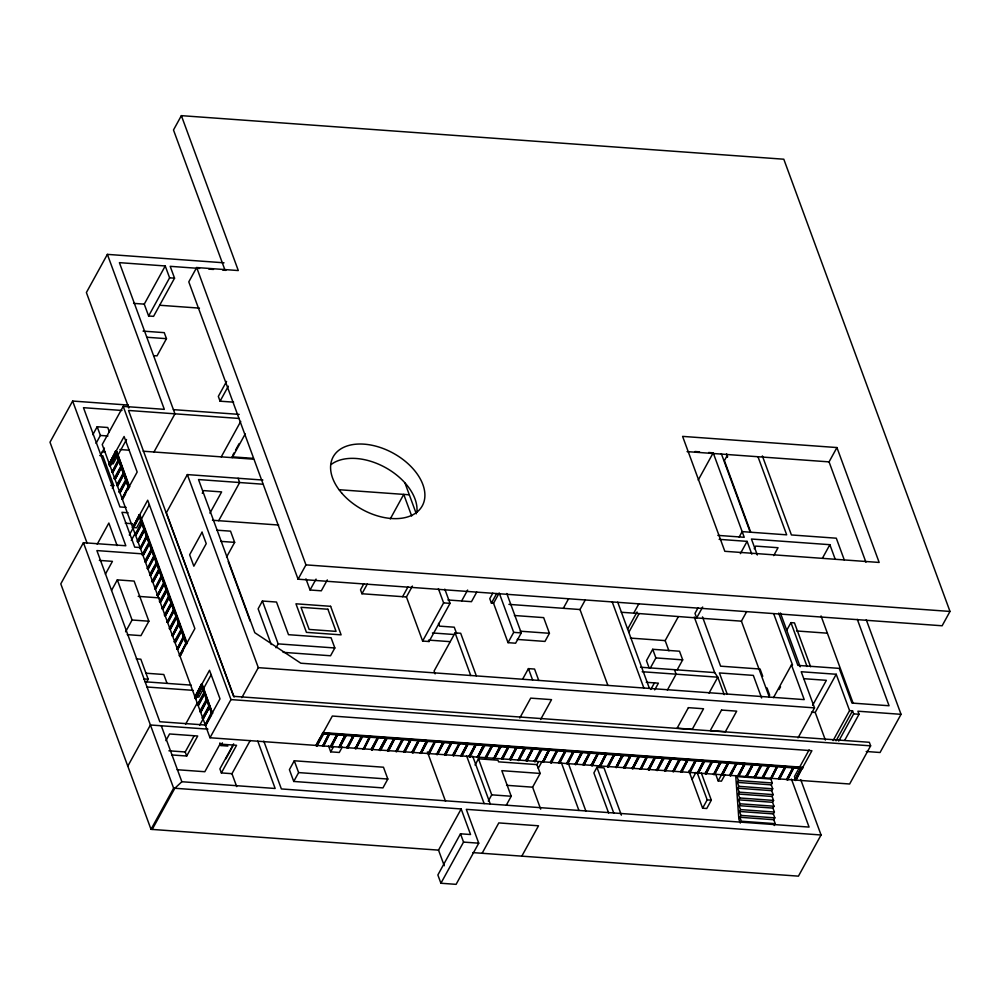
<?xml version="1.0" encoding="UTF-8"?>
<svg xmlns="http://www.w3.org/2000/svg" width="1000" height="1000" viewBox="0 0 1000 1000"><rect width="100%" height="100%" fill="white"/><g stroke="black" fill="none" stroke-linecap="round" stroke-linejoin="round"><path stroke-width="1.5" d="M181.375 115.65L238.3 270.55L196.675 267.538L188.787 281.863L298.075 579.2L942.125 625.775L950 611.438L783.8 159.213L181.375 115.65L173.487 129.987L225.05 270.262M224.013 262.8L107.375 254.375L86.388 292.538L128.837 408.05M128.387 405.075L72.638 401.05L50 442.212L87.088 543.112M199.587 268.45L170.188 266.325L174.55 278.175L153.562 316.35L148.613 315.988L144.262 304.137L165.238 265.963L119.4 262.65L174.95 413.825L153.975 452M148.613 315.988L169.6 277.825L165.238 265.963M92.825 434.675L97.188 426.737L107.762 427.5L109.362 431.85M96.025 443.375L100.388 435.45L97.188 426.737M107.375 254.375L164.325 409.35L123.212 406.375L102.225 444.55L209.988 737.75L849.638 784L870.625 745.837L869.325 742.288L233.6 696.325L128.537 410.462L239.175 418.462M100.787 454.712L104.425 448.113M143.038 331.112L164.262 332.65L166.475 338.675L157.025 355.875L153.988 355.65M109.05 464.225L115.638 452.262L116.45 452.312L109.875 464.275L109.05 464.225L115.575 451.087L116.55 451.15L129.625 486.712L128.375 487.137L121.875 499.113L122.688 499.162L125.612 493.85M109.963 462.225L124.1 436.5L137.175 472.062L122.287 499.137M116.55 451.15L128.825 485.788M109.3 464.9L115.875 452.938L116.7 453L110.363 465.625L109.55 465.562L109.3 464.9L110.125 464.95M109.55 465.562L116.125 453.612L116.938 453.663L110.363 465.625M126.538 439.5L113.138 463.862L108.812 463.55M112.013 472.275L118.588 460.312L119.412 460.375L112.837 472.337L112.013 472.275L118.35 459.65M112.837 472.337L118.425 461.037M114.237 478.312L120.812 466.35L121.625 466.413L115.3 479.038L114.488 478.988L114.237 478.312L115.05 478.375M114.488 478.988L121.062 467.025L121.875 467.088L115.3 479.038M112.312 488.275L113.763 485.625L102.775 455.737L99.763 455.525M72.638 401.05L125.825 545.763L83.425 542.7L60.788 583.862L151.012 829.338L438.525 850.125L461.163 808.962L173.637 788.175L151.012 829.338M116.95 485.688L123.525 473.738L124.338 473.787L117.762 485.75L116.7 485.025L123.275 473.062L124.087 473.125M117.762 485.75L123.362 474.45M119.162 491.725L125.738 479.775L126.562 479.825L120.225 492.463L119.412 492.4L119.162 491.725L119.975 491.788M119.412 492.4L125.988 480.438L126.8 480.5L120.225 492.463M121.875 499.113L128.212 486.475L129.025 486.538M115.575 451.087L128.375 487.137L115.388 451.587M97.212 544.225L108.85 523.05L117.137 545.612M127.812 489.862L129.275 487.212M105.4 574.15L112.438 561.35L99.35 560.4M132.55 528.125L139.125 516.175L139.938 516.225L133.363 528.188L132.55 528.125L139.062 515L140.05 515.062L187.225 643.438L185.975 643.875M132.7 527.487L147.7 500.225L194.875 628.6L179.887 655.863M133.837 526.188L138.963 516.888M140.05 515.062L138.787 515.487L186.05 643.875M129.312 535.037L133.737 526.962M149.375 504.6L136.637 527.775L132.3 527.463M131.287 540.413L135.725 532.35M135.1 535.087L141.675 523.125L142.487 523.188L135.912 535.15L135.1 535.087L141.438 522.463L142.25 522.513M135.912 535.15L141.512 523.85M137.325 541.125L143.9 529.163L144.713 529.225L138.387 541.862L137.562 541.8L137.325 541.125L138.138 541.188M137.562 541.8L144.137 529.837L144.963 529.9L138.387 541.862M111.562 590.35L117.325 579.875L134.125 581.087L148.875 621.213L140.95 635.625L127.212 634.637M226.575 381.413L218.325 396.413L220.075 401.188L233.625 402.163M220.075 401.188L228.325 386.188M140.037 548.513L146.613 536.55L147.425 536.6L140.85 548.562L140.037 548.513L146.363 535.875M140.85 548.562L146.45 537.263M142.25 554.538L148.825 542.587L149.637 542.638L143.312 555.275L142.5 555.212L142.25 554.538L143.062 554.6M142.5 555.212L149.075 543.25L149.887 543.312L143.312 555.275M262.887 480.05L187.35 474.588L166.363 512.762L234.1 697.05M144.963 561.925L151.537 549.963L152.35 550.025L145.775 561.987L144.713 561.25L151.287 549.288L152.113 549.35M145.775 561.987L151.375 550.675M154.088 558.062L148.25 568.688L147.425 568.625L153.763 556M147.425 568.625L154 556.675L154.825 556.725M148.25 568.688L153.837 557.388M149.65 574.663L156.225 562.712L157.037 562.762L150.712 575.4L149.9 575.337L149.65 574.663L150.463 574.725M149.9 575.337L156.475 563.375L157.287 563.438L150.712 575.4M152.113 581.375L158.688 569.412L159.5 569.475L153.175 582.1L152.363 582.05L152.113 581.375L152.925 581.438M152.363 582.05L158.938 570.087L159.75 570.15L153.175 582.1M221.25 456.863L240.738 421.413M125.588 631.788L132.075 620L117.325 579.875M202.262 493.275L203.725 490.613L221.625 491.912L209.938 513.162M154.825 588.75L161.4 576.8L162.213 576.85L155.638 588.812L154.825 588.75L161.15 576.125L161.975 576.188M155.638 588.812L161.238 577.513M232.613 455.5L234.062 452.863M235.512 450.225L239.137 443.638M232.188 457.65L245.238 433.913M157.287 595.462L163.863 583.5L164.688 583.562L158.1 595.525L157.287 595.462L163.625 582.837M158.1 595.525L163.7 584.225M159.512 601.5L166.088 589.538L166.9 589.6L160.575 602.225L159.762 602.175L159.512 601.5L160.325 601.562M159.762 602.175L166.337 590.212L167.15 590.275L160.575 602.225M162.225 608.875L168.8 596.925L169.613 596.975L163.038 608.938L162.225 608.875L168.55 596.25M163.038 608.938L168.637 597.638M164.438 614.913L171.012 602.962L171.825 603.013L165.5 615.65L164.688 615.588L164.438 614.913L165.25 614.975M164.688 615.588L171.262 603.625L172.075 603.688L165.5 615.65M218.675 520.7L239.662 482.525L238.088 478.25M167.15 622.3L173.725 610.337L174.537 610.4L167.963 622.35L167.15 622.3L173.487 609.663M167.963 622.35L173.562 611.05M169.375 628.337L175.95 616.375L176.762 616.438L170.438 629.062L169.613 629L169.375 628.337L170.188 628.387M169.613 629L176.2 617.038L177.013 617.1L170.438 629.062M172.087 635.712L178.663 623.75L179.475 623.812L172.9 635.775L172.087 635.712L178.412 623.075M146.738 681.85L148.175 679.225L140.825 659.212L136.275 658.888M172.9 635.775L178.5 624.475M174.55 642.425L181.125 630.462L181.938 630.525L175.362 642.475L174.3 641.75L180.875 629.788L181.688 629.85M175.362 642.475L180.963 631.175M226.55 557.075L234.65 542.362L230.538 531.163L216.825 530.175M177.013 649.125L183.588 637.163L184.4 637.225L177.825 649.188L177.013 649.125L183.337 636.5M177.825 649.188L183.425 637.888M183.212 650.575L180.3 655.9L179.475 655.837L185.812 643.2L186.625 643.263M179.475 655.837L186.25 643.375L139.062 515M180.3 655.9L181.513 652.562M127.788 766.162L150.425 724.987L207.938 729.15M165.888 740.638L169.562 733.962L197.712 736L186.7 756.025L171.887 754.95M201.438 686.875L195.588 697.513L194.775 697.45L201.3 684.312L202.275 684.388L212.5 713.45L211.525 713.375L201.025 684.812L202.275 684.388M194.938 696.812L209.513 670.288L220.012 698.85L205.438 725.375M194.775 697.45L201.35 685.487M195.162 698.512L201.737 686.55L202.55 686.612L195.975 698.575L195.162 698.512L201.488 685.875M195.975 698.575L201.575 687.262M211.262 674.55L198.863 697.1L196.25 696.9M185.55 724.312L197.225 703.062M197.387 704.55L203.962 692.588L204.775 692.65L198.45 705.275L197.625 705.225L197.387 704.55L198.2 704.613M197.625 705.225L204.2 693.263L205.025 693.312L198.45 705.275M200.1 711.925L206.675 699.963L207.488 700.025L200.912 711.988L199.85 711.263L206.425 699.3L207.237 699.35M200.912 711.988L206.513 700.688M283.062 652.325L330.55 655.763L334.837 647.975L331.075 637.762L288.5 634.688L276.512 602.05L262.4 601.025L258.125 608.812L271.25 644.525M202.312 717.962L208.888 706L209.7 706.062L203.375 718.7L202.562 718.637L202.312 717.962L203.125 718.025M202.562 718.637L209.137 706.675L209.95 706.737L199.625 725.288M186.7 756.025L185.212 751.975L194.025 735.95M211.688 714.775L205.837 725.4L205.025 725.35L211.35 712.712L212.175 712.775M205.025 725.35L211.788 712.875L201.3 684.312M207.05 722.075L208.512 719.412M152.2 829.425L174.838 788.263L181.85 781.737L275.163 788.487L257.762 741.137M209.988 737.75L230.975 699.587L123.212 406.375M298.075 579.2L305.95 564.875L196.675 267.538M241.825 697.65L258.312 667.65L187.35 474.588M227.862 746.062L220.9 745.562L222.387 742.862M276.012 647.775L278.15 643.875L262.4 601.025M327.312 579.913L321.312 590.812L310.05 590L316.05 579.087M233.637 743.875L219.887 768.875L221.375 772.925L231.962 773.688L250.212 740.487M225.825 758.938L233.238 745.438M221.375 772.925L236.562 745.3L220.012 744.1L204.825 771.725L177.125 769.725M390.25 518.938L403.738 494.387L411.675 515.988M363.862 583.75L360.513 589.837L361.962 593.75L406.425 596.962L412.413 586.062M361.962 593.75L367.312 584.012M294.275 760.775L289.4 769.638L293.738 781.45L382.95 787.9L387.825 779.038L383.475 767.225L294.275 760.775L298.612 772.588L293.738 781.45M316.775 743.763L319.7 738.45M795.05 780.387L801.388 767.75L794.812 779.712L795.875 780.45L802.45 767.25L322.875 732.575L322.9 733.875M316.175 745.438L332.337 716.038L811.912 750.713L795.75 780.113M331.938 733.75L322.6 733.075L323.688 733.863L317.113 745.825L316.3 745.763L322.875 732.575M317.587 743.825L323.438 733.2M402.6 596.688L407.962 586.95M322.612 746.225L328.95 733.587L322.612 746.225L323.438 746.287L329.762 733.65M323.438 746.287L329.025 734.987M330.513 746.15L337.088 734.188L337.912 734.237L331.575 746.875L330.513 746.15L331.325 746.2L337.912 734.237M330.763 746.812L337.088 734.188M342.212 747.113L339.275 752.463L330.7 751.85L333.65 746.5M338.913 747.4L345.238 734.775L338.913 747.4L339.725 747.463L346.3 735.5M339.725 747.463L345.325 736.162M346.812 747.325L353.387 735.362L354.2 735.425L347.863 748.05L346.812 747.325L347.625 747.375L354.2 735.425M347.05 747.987L353.387 735.362M362.587 736.675L356.012 748.637L355.2 748.587L361.525 735.95M355.2 748.587L361.775 736.625M356.012 748.637L362.337 736.012M363.35 749.175L369.675 736.538L363.35 749.175L364.162 749.225L370.487 736.6M444.812 589.125L450.037 603.35L429.05 641.525L422.625 641.05L443.612 602.888L438.387 588.663M371.238 749.087L377.825 737.125L378.638 737.188L372.3 749.812L371.488 749.762L377.9 738.512M371.488 749.762L377.825 737.125M379.387 749.675L385.962 737.712L386.775 737.775L380.45 750.413L379.637 750.35L379.387 749.675L380.2 749.737M461.65 600.962L467.638 590.05M379.637 750.35L385.962 737.712M380.45 750.413L387.025 738.45M387.537 750.263L394.113 738.3L394.925 738.363L388.6 751L387.537 750.263L388.35 750.325L394.925 738.363M387.775 750.938L394.113 738.3M476.737 592.112L471.475 601.675L447.925 599.975M476.35 675.913L460.688 633.275L455.075 632.875L434.087 671.05L435.125 673.888M403.312 739.625L396.737 751.587L395.925 751.525L402.25 738.9M395.925 751.525L402.5 739.562M396.737 751.587L403.075 738.95M403.825 751.45L410.4 739.488L411.213 739.538L404.888 752.175L403.825 751.45L404.637 751.5L411.213 739.538M404.075 752.113L410.4 739.488M492.775 593.175L489.762 598.638L491.413 603.112L493.55 603.263L499.212 592.975L513.688 632.362L508.025 642.663L515.612 643.213L521.275 632.913L506.8 593.513M491.413 603.112L496.675 593.55M411.975 752.038L418.55 740.075L419.363 740.125L413.038 752.763L411.975 752.038L412.788 752.087L419.363 740.125M412.212 752.7L418.55 740.075M420.363 753.288L426.688 740.662L420.363 753.288L421.175 753.35L427.75 741.388M421.175 753.35L426.775 742.05M428.263 753.213L434.837 741.25L435.65 741.312L429.325 753.938L428.263 753.213L429.325 753.938M428.512 753.888L434.837 741.25M444.05 742.575L437.463 754.525L436.65 754.475L442.987 741.838M436.65 754.475L443.225 742.513M437.463 754.525L443.062 743.225M444.55 754.388L451.125 742.425L451.938 742.487L445.613 755.125L444.55 754.388L445.363 754.45L451.938 742.487M444.8 755.062L451.125 742.425M452.7 754.975L459.275 743.012L460.087 743.075L453.762 755.713L452.7 754.975L453.512 755.037L460.087 743.075M452.95 755.65L459.525 743.688M460.838 755.562L467.425 743.6L468.237 743.662L461.9 756.3L460.838 755.562L461.662 755.625L468.237 743.662M461.087 756.237L467.425 743.6M468.988 756.15L475.562 744.2L476.375 744.25L470.05 756.888L468.988 756.15L469.8 756.213L476.375 744.25M469.237 756.825L475.562 744.2M477.375 757.412L483.713 744.788L477.375 757.412L478.2 757.475L484.775 745.512M478.2 757.475L484.525 744.837L473.638 743.988M475.037 765.05L478.475 758.812L497.975 760.225L498.575 761.838L536.925 764.613L538.35 762.013M522.762 678.925L528.425 668.625L534.562 669.062L538.737 680.413M514.388 615.5L543.663 617.625L549.425 633.3L544.963 641.425L517.225 639.425M563.325 608.312L568.575 598.775M485.275 757.337L491.85 745.375L492.675 745.438L486.337 758.062L485.525 758L491.938 746.762M485.525 758L491.85 745.375M501.062 746.688L494.487 758.65L493.675 758.6L500 745.962M493.675 758.6L500.25 746.637M494.487 758.65L500.087 747.35M519.788 717.987L530.712 698.125L551.538 699.638L540.612 719.5M607.875 685.362L580 609.525L585.25 599.975M501.575 758.512L508.15 746.55L508.963 746.612L502.638 759.237L501.575 758.512L502.388 758.575L508.963 746.612M461.163 808.962L470.55 834.525L460.5 833.8L437.863 874.963L440.913 883.25L456.1 884.35L478.738 843.188L466.3 809.338L821.062 834.987L800.738 779.663M501.812 759.188L508.15 746.55M440.913 883.25L463.537 842.087L460.5 833.8M509.712 759.1L516.287 747.138L517.112 747.2L510.775 759.825L509.712 759.1L510.525 759.163L517.112 747.2M509.963 759.775L516.287 747.138M488.288 801.087L491.725 794.837L478.475 758.812M518.112 760.362L524.438 747.725L518.112 760.362L518.925 760.425L525.5 748.462M518.925 760.425L524.525 749.112M526.013 760.275L532.587 748.312L533.4 748.375L527.062 761.012L526.013 760.275L526.825 760.337L533.4 748.375M526.25 760.95L532.587 748.312M506.413 805L511.213 796.25L501.812 770.662L540.163 773.438L536.925 764.613M482.113 853.288L498.8 822.913L538.513 825.788L521.812 856.15M541.788 749.638L535.212 761.6L534.4 761.538L540.725 748.913M534.4 761.538L540.975 749.575M535.212 761.6L541.538 748.962M538.263 768.275L541.862 761.75M542.55 762.125L548.875 749.5L542.55 762.125L543.362 762.188L549.688 749.55M543.362 762.188L548.962 750.888M698.213 480.1L713.2 452.837L708.637 452.512M540.688 809.15L532.612 787.175L540.163 773.438M550.45 762.05L557.025 750.088L557.837 750.138L551.5 762.775L550.688 762.712L557.1 751.475M550.688 762.712L557.025 750.088M621.263 612.25L633.713 613.15L638.962 603.6M627.575 629.237L637.062 611.975M628.75 632.45L638.975 613.862M727.4 455.163L724.4 460.625L750.675 532.137M558.587 762.638L565.163 750.675L565.975 750.738L559.65 763.363L558.587 762.638L559.4 762.688L565.975 750.738M558.837 763.3L565.163 750.675M566.737 763.225L573.312 751.263L574.125 751.325L567.8 763.95L566.737 763.225L567.55 763.288L574.125 751.325M566.987 763.9L573.312 751.263M582.513 752.575L575.938 764.538L575.125 764.488L581.45 751.85M575.125 764.488L581.7 752.525M575.938 764.538L582.275 751.912M583.025 764.4L589.6 752.438L590.413 752.5L584.087 765.138L583.025 764.4L583.837 764.463L590.413 752.5M583.275 765.075L589.6 752.438M677.125 669.975L682.688 659.862L679.513 651.225L652.712 649.287L646.462 660.65L649.112 667.862M591.175 764.987L597.75 753.025L598.562 753.088L592.238 765.725L591.175 764.987L591.987 765.05L598.562 753.088M591.413 765.662L597.75 753.025M668.95 650.863L665.175 640.612L678.325 616.712M650.337 668.037L655.888 657.925L652.712 649.287M621.375 815.15L604 767.875L596.95 767.362L593.888 772.913L608.638 813.025M599.562 766.25L605.887 753.612L599.562 766.25L600.375 766.312L606.712 753.675M600.375 766.312L605.975 755.013M607.463 766.162L614.038 754.212L614.85 754.262L608.525 766.9L607.712 766.838L614.125 755.6M607.712 766.838L614.038 754.212M650.825 689.438L654.525 682.712M697.987 607.938L694.987 613.387L696.663 617.938L741.413 621.163L746.663 611.625M654.7 689.9L658.4 683.175L646.225 682.288M739.163 537.062L742.15 531.613L786.688 534.837L758.125 457.137M702.663 607.025L696.663 617.938L633.713 613.15M615.85 767.425L622.188 754.8L615.85 767.425L616.663 767.487L623.25 755.525M616.663 767.487L623 754.85M740.362 553.638L747.1 541.362L719.125 539.338M623.75 767.35L630.325 755.387L631.138 755.45L624.812 768.075L623.75 767.35L624.562 767.4L631.138 755.45M624 768.012L630.325 755.387M667.362 690.113L676.125 674.175L674.475 669.688M639.538 756.7L632.962 768.662L632.15 768.6L638.475 755.975M632.15 768.6L638.725 756.65M632.962 768.662L639.288 756.038M754.225 548.737L755.675 546.1L778.05 547.712L773.7 555.625M640.288 769.2L646.625 756.562L640.288 769.2L641.1 769.25L647.438 756.625M641.1 769.25L646.7 757.95M648.188 769.112L654.762 757.15L655.575 757.212L649.25 769.837L648.188 769.112L649 769.175L655.575 757.212M648.438 769.788L654.762 757.15M656.587 770.375L662.913 757.738L656.587 770.375L657.4 770.438L663.975 758.475M657.4 770.438L663 759.125M865.938 562.238L829.062 461.875L836.938 447.55L682.6 436.388L724.825 551.3L879.163 562.45L836.938 447.55M664.475 770.288L671.05 758.325L671.875 758.388L665.537 771.025L664.475 770.288L665.3 770.35L671.875 758.388M664.725 770.962L671.05 758.325M709.038 693.125L717.8 677.188L714.688 672.588L694.262 617M680.263 759.65L673.688 771.612L672.875 771.55L679.2 758.925M672.875 771.55L679.45 759.587M673.688 771.612L680.013 758.975M680.775 771.475L687.35 759.513L688.162 759.562L681.838 772.2L680.775 771.475L681.587 771.525L688.162 759.562M681.012 772.138L687.35 759.513M688.913 772.062L695.487 760.1L696.312 760.15L689.975 772.788L688.913 772.062L689.737 772.113L696.312 760.15M689.163 772.725L695.487 760.1M692.062 779.5L695.987 772.375M697.312 773.312L703.637 760.688L697.312 773.312L698.125 773.375L704.7 761.413M698.125 773.375L703.725 762.075M822.375 558.325L829.875 544.688L751.438 539.025L757.312 555M705.212 773.238L711.787 761.275L712.6 761.338L706.275 773.962L705.45 773.913L711.862 762.663M705.45 773.913L711.787 761.275M786.75 630.25L790.938 622.638L794.475 622.888L810.6 666.762M720.987 762.588L714.412 774.55L713.6 774.5L719.925 761.862M713.6 774.5L720.175 762.537M714.412 774.55L720.738 761.925M701.3 772.925L711.325 800.175L706.75 808.5L702.613 808.2L707.188 799.875L697.163 772.625M721.5 774.412L728.075 762.45L728.888 762.513L722.562 775.138L721.5 774.412L722.312 774.475L728.888 762.513M725.088 774.525L721.438 781.162L718.162 780.925L721.812 774.287M721.75 775.088L728.075 762.45M729.65 775L736.225 763.037L737.038 763.1L730.7 775.738L729.65 775L730.462 775.062L737.038 763.1M729.887 775.675L736.462 763.713M773.487 697.638L791.475 664.912L792.537 665L773.7 613.75M779.05 689.538L780.55 686.812M737.788 775.588L744.362 763.625L745.175 763.688L738.85 776.325L737.788 775.588L738.6 775.65L745.175 763.688M738.037 776.263L744.362 763.625M770.85 779.038L772.3 782.975L771.263 784.85L772.712 788.8L771.688 790.662L773.138 794.613L772.113 796.475L773.562 800.425L772.537 802.288L773.988 806.237L772.95 808.1L774.4 812.05L773.375 813.913L774.825 817.862L773.8 819.725L775.25 823.675L741.35 821.225L739.9 817.275L740.925 815.413L739.475 811.462L740.5 809.6L739.05 805.65L740.075 803.787L738.625 799.837L739.663 797.975L738.213 794.025L739.237 792.163L737.788 788.213L738.812 786.338L737.362 782.4L738.388 780.525L736.938 776.587L770.85 779.038L771.875 777.163M745.938 776.175L752.513 764.225L753.325 764.275L747 776.912L745.938 776.175L746.75 776.237L753.325 764.275M746.188 776.85L752.513 764.225M761.712 765.537L755.138 777.5L754.325 777.438L760.662 764.812M754.325 777.438L760.9 765.475M755.138 777.5L761.475 764.862M762.225 777.362L768.8 765.4L769.613 765.462L763.288 778.088L762.475 778.025L768.888 766.787M762.475 778.025L768.8 765.4M777.763 766.05L771.438 778.675L770.612 778.612L776.95 765.987M770.612 778.612L777.2 766.663M771.438 778.675L777.025 767.375M812.6 705.387L826.375 680.325L804 678.7M798.025 737.862L814.513 707.875L801.225 671.737L836.213 674.262L849.575 710.6L833.088 740.6M778.512 778.538L785.088 766.575L785.913 766.637L779.575 779.262L778.512 778.538L779.338 778.6L785.913 766.637M825.375 740.05L815.225 712.438L836.213 674.262M778.763 779.212L785.088 766.575M786.663 779.125L793.238 767.163L794.05 767.225L787.725 779.85L786.663 779.125L787.475 779.188L794.05 767.225M786.912 779.8L793.238 767.163M809.137 749.837L794.45 776.562L795.875 780.45M322.875 733.812L802.475 768.55L802.45 767.25M797.087 777.113L798.55 774.463M774.225 825.537L775.25 823.675M836.062 740.812L852.55 710.812L849.575 710.6M838.725 741.087L853.675 713.875L852.55 710.812M844.812 740.113L859.025 714.262L857.9 711.2L901.038 714.325L866.263 619.712M821.062 834.987L798.438 876.15L472.887 852.613M901.038 714.325L880.05 752.5L866.188 751.488M208.863 269.113L213.512 269.45M222.787 270.125L225.888 270.35M169.6 277.825L174.55 278.175M133.562 303.363L144.262 304.137M159.863 305.262L199.462 308.125M146.762 337.25L166.475 338.675M173.412 409.637L239.175 414.387M694.95 451.525L699.513 451.85M121.975 410.475L83.475 407.688L119.95 506.938L126.112 507.375M687.062 451.613L829.062 461.875M100.388 435.45L107.95 435.988M231.887 456.812L253.2 458.363M119.925 449.538L129.213 450.2M143.138 451.213L253.5 459.188M102.188 451.838L105.188 452.062M111.775 471.6L112.587 471.662M262.75 484.2L198.512 479.55L254.8 632.7L300.825 663.213L804.225 699.613L791.475 664.912M339.188 489.725L409.312 494.8M116.7 485.025L117.513 485.075M110.75 485.412L113.763 485.625M128.65 486.637L129.625 486.712M717.85 535.375L744.237 537.288L713.2 452.837M121.638 498.438L122.45 498.5M128.088 512.762L121.925 512.312L134.725 547.15L140.887 547.587M212.475 520.25L278.688 525.037M125.237 523.2L132.7 523.737M134.85 534.425L135.675 534.475M220.938 541.375L234.65 542.362M139.787 547.837L140.6 547.9M305.95 564.875L950 611.438M143.138 553.913L96.888 550.575L159.8 721.725L206.075 725.075M144.713 561.25L145.538 561.312M147.188 567.962L148 568.025M508.913 604.375L580 609.525M443.612 602.888L450.037 603.35M796.475 630.95L827.375 633.188M154.575 588.088L155.387 588.138M157.05 594.788L157.863 594.85M138.2 596.362L159.2 597.875M630.375 638.088L665.175 640.612M520.15 631.188L549.425 633.3M513.688 632.362L521.275 632.913M161.975 608.212L162.787 608.263M432.45 632.95L453.975 634.5M430.062 640.2L450.05 641.65M166.9 621.625L167.725 621.688M132.075 620L148.875 621.213M655.888 657.925L682.688 659.862M640.525 667.225L714.688 672.588M171.838 635.037L172.65 635.1M278.15 643.875L334.837 647.975M642.175 671.725L717.8 677.188L724.212 694.65M174.3 641.75L175.113 641.812M186.25 643.375L187.225 643.438M176.762 648.462L177.587 648.512M179.237 655.163L180.05 655.225M258.312 667.65L814.513 707.875M853.675 713.875L859.025 714.262M811.475 712.163L815.225 712.438M145.688 673.188L163.787 674.5L166.938 683.075M143.637 678.9L148.175 679.225M145.125 681.8L191.137 685.125M147.037 687.013L193.062 690.337M194.525 696.787L195.588 697.513M230.975 699.587L870.625 745.837M194.913 697.837L195.738 697.9M199.85 711.263L200.662 711.312M211.788 712.875L212.775 712.95M335.05 733.975L345.95 734.762M349.075 734.987L359.963 735.775M363.088 736L373.988 736.787M377.1 737.013L386.438 737.688M391.112 738.025L402.013 738.812M405.125 739.038L416.025 739.825M419.137 740.05L426.925 740.612M433.15 741.062L442.488 741.737M445.613 741.963L456.512 742.75M459.625 742.975L470.525 743.763M487.65 745L498.55 745.788M501.662 746.012L511 746.688M515.675 747.025L525.013 747.7M528.125 747.925L539.025 748.713M542.15 748.95L553.05 749.737M556.163 749.963L567.062 750.75M570.175 750.975L581.075 751.762M584.188 751.988L595.087 752.775M598.2 753L609.1 753.787M612.212 754.013L623.112 754.8M626.225 755.025L637.125 755.812M640.238 756.038L651.137 756.825M654.25 757.05L663.6 757.725M668.263 758.062L677.613 758.737M680.725 758.962L691.625 759.75M694.737 759.975L704.075 760.65M708.75 760.987L719.65 761.775M722.763 762L733.662 762.788M736.775 763.012L746.125 763.688M750.788 764.025L760.138 764.7M763.25 764.925L774.15 765.713M777.262 765.95L788.162 766.737M791.275 766.963L802.175 767.75M204.775 724.675L205.588 724.737M323.175 733.375L802.738 768.05M322.375 745.55L323.188 745.612M338.663 746.737L339.475 746.787M354.95 747.913L355.763 747.975M363.1 748.5L364.162 749.225M395.675 750.85L396.5 750.913M420.112 752.625L420.925 752.675M436.413 753.8L437.225 753.863M477.137 756.75L477.95 756.8M493.425 757.925L494.237 757.987M517.863 759.688L518.675 759.75M534.15 760.863L534.963 760.925M542.3 761.462L543.112 761.513M574.875 763.812L575.7 763.875M599.312 765.575L600.125 765.638M615.612 766.762L616.425 766.812M631.9 767.938L632.712 768M640.05 768.525L640.863 768.587M656.338 769.7L657.15 769.762M672.625 770.875L673.438 770.938M697.062 772.65L697.875 772.7M713.35 773.825L714.163 773.888M754.075 776.775L754.9 776.825M770.375 777.95L771.188 778.012M794.812 779.712L795.625 779.775M738.388 780.525L772.3 782.975M737.362 782.4L771.263 784.85M738.812 786.338L772.712 788.8M737.788 788.213L771.688 790.662M168.912 750.8L185.212 751.975M739.237 792.163L773.138 794.613M738.213 794.025L772.113 796.475M739.663 797.975L773.562 800.425M738.625 799.837L772.537 802.288M506.538 785.3L532.612 787.175M707.188 799.875L711.325 800.175M740.075 803.787L773.988 806.237M298.612 772.588L387.825 779.038M739.05 805.65L772.95 808.1M740.5 809.6L774.4 812.05M739.475 811.462L773.375 813.913M491.725 794.837L511.213 796.25M740.925 815.413L774.825 817.862M739.9 817.275L773.8 819.725M463.537 842.087L478.738 843.188M844.325 560.037L836.3 538.2L791.413 534.95L762.362 455.925M829.875 544.688L835.25 559.338M857.312 619.362L889.062 705.75L851.975 703.062L839.225 668.375L797.875 665.387L778.662 613.1M821.038 615.938L853.088 703.125M790.938 622.638L807.062 666.5M726.538 453.725L727.6 456.625M727.188 456.587L727.438 457.25M780.413 613L800.188 666.812M721.338 453.663L750.2 532.188M747.1 541.362L751.825 554.2M762.75 676.312L760.075 669.025L720.612 666.175L702.5 616.9M767.025 687.95L769.7 695.238M741.413 621.163L769.4 697.312M761.625 697.975L753.325 675.387L719.412 672.938L727.2 694.112M791.438 779.087L809.075 827.087L281.375 788.938L263.812 741.137M787.475 779.188L787.725 779.85M779.338 778.6L779.575 779.262M763.037 777.412L763.288 778.088M746.75 776.237L747 776.912M738.6 775.65L738.85 776.325M730.462 775.062L730.7 775.738M740.312 823.088L738.863 819.15L735.7 775.588M722.312 774.475L722.562 775.138M715.487 773.65L718.162 780.925M706.025 773.3L706.275 773.962M689.737 772.113L689.975 772.788M688.9 770.888L702.613 808.2M681.587 771.525L681.838 772.2M617.725 602.188L649.425 688.425M612.238 601.975L643.863 688.025M665.3 770.35L665.537 771.025M649 769.175L649.25 769.837M624.562 767.4L624.812 768.075M608.275 766.225L608.525 766.9M596.95 767.362L613.8 813.2M591.987 765.05L592.238 765.725M583.837 764.463L584.087 765.138M568.263 763.1L585.837 810.95M567.55 763.288L567.8 763.95M528.425 668.625L532.587 679.963M561.337 762.6L578.925 810.45M559.4 762.688L559.65 763.363M493.55 603.263L508.025 642.663M551.263 762.1L551.5 762.775M526.825 760.337L527.062 761.012M510.525 759.163L510.775 759.825M405.025 483.137L416.3 513.8M456.587 633.475L454.275 627.2L439.5 626.138L438.5 623.4M502.388 758.575L502.638 759.237M455.075 632.875L470.737 675.5M486.1 757.387L486.337 758.062M472.688 756.175L490.288 804.038M428.525 640.088L429.05 641.525M469.8 756.213L470.05 756.888M466.55 755.725L484.137 803.587M406.425 596.962L422.625 641.05M461.662 755.625L461.9 756.3M453.512 755.037L453.762 755.713M445.363 754.45L445.613 755.125M427.388 751.925L445.513 801.25M412.788 752.087L413.038 752.763M404.637 751.5L404.888 752.175M438.525 850.125L444.263 865.75M388.35 750.325L388.6 751M372.062 749.15L372.3 749.812M305.938 578.812L310.05 590M347.625 747.375L347.863 748.05M331.325 746.2L331.575 746.875M328.587 746.087L330.7 751.85M317.113 745.825L316.05 745.1L316.3 745.763M228.238 561.5L250.15 621.112M139.688 515.562L185.875 641.025M201.912 684.875L202.162 685.55M202.525 686.312L211.975 712.025M231.962 773.688L236.713 786.6M219.925 742.887L220.9 745.562M109.625 463.612L109.875 464.275M133.112 527.525L133.363 528.188M161.287 725.775L181.85 781.737M83.425 542.7L173.637 788.175M331.15 464.487A50.838 32.125 28.8 0 1 385.85 467.788A50.838 32.125 28.8 0 1 416.85 512.413M202.037 532.225L189.65 554.763L193.85 566.188L206.238 543.65L202.037 532.225M688.4 707.65L677.113 728.2L692.25 729.3L703.55 708.75L688.4 707.65M721.55 710.05L710.263 730.6L725.4 731.688L736.7 711.15L721.55 710.05M330.625 606.312L295.95 603.8L306.438 632.362L341.112 634.862L330.625 606.312M327.9 609.237L301.012 607.288L309.15 629.438L336.05 631.375L327.9 609.237M341.712 493.062A50.838 32.125 28.8 0 0 422.113 506.138A50.838 32.125 28.8 0 0 369.412 444.787A50.838 32.125 28.8 0 0 341.712 493.062"/></g></svg>
